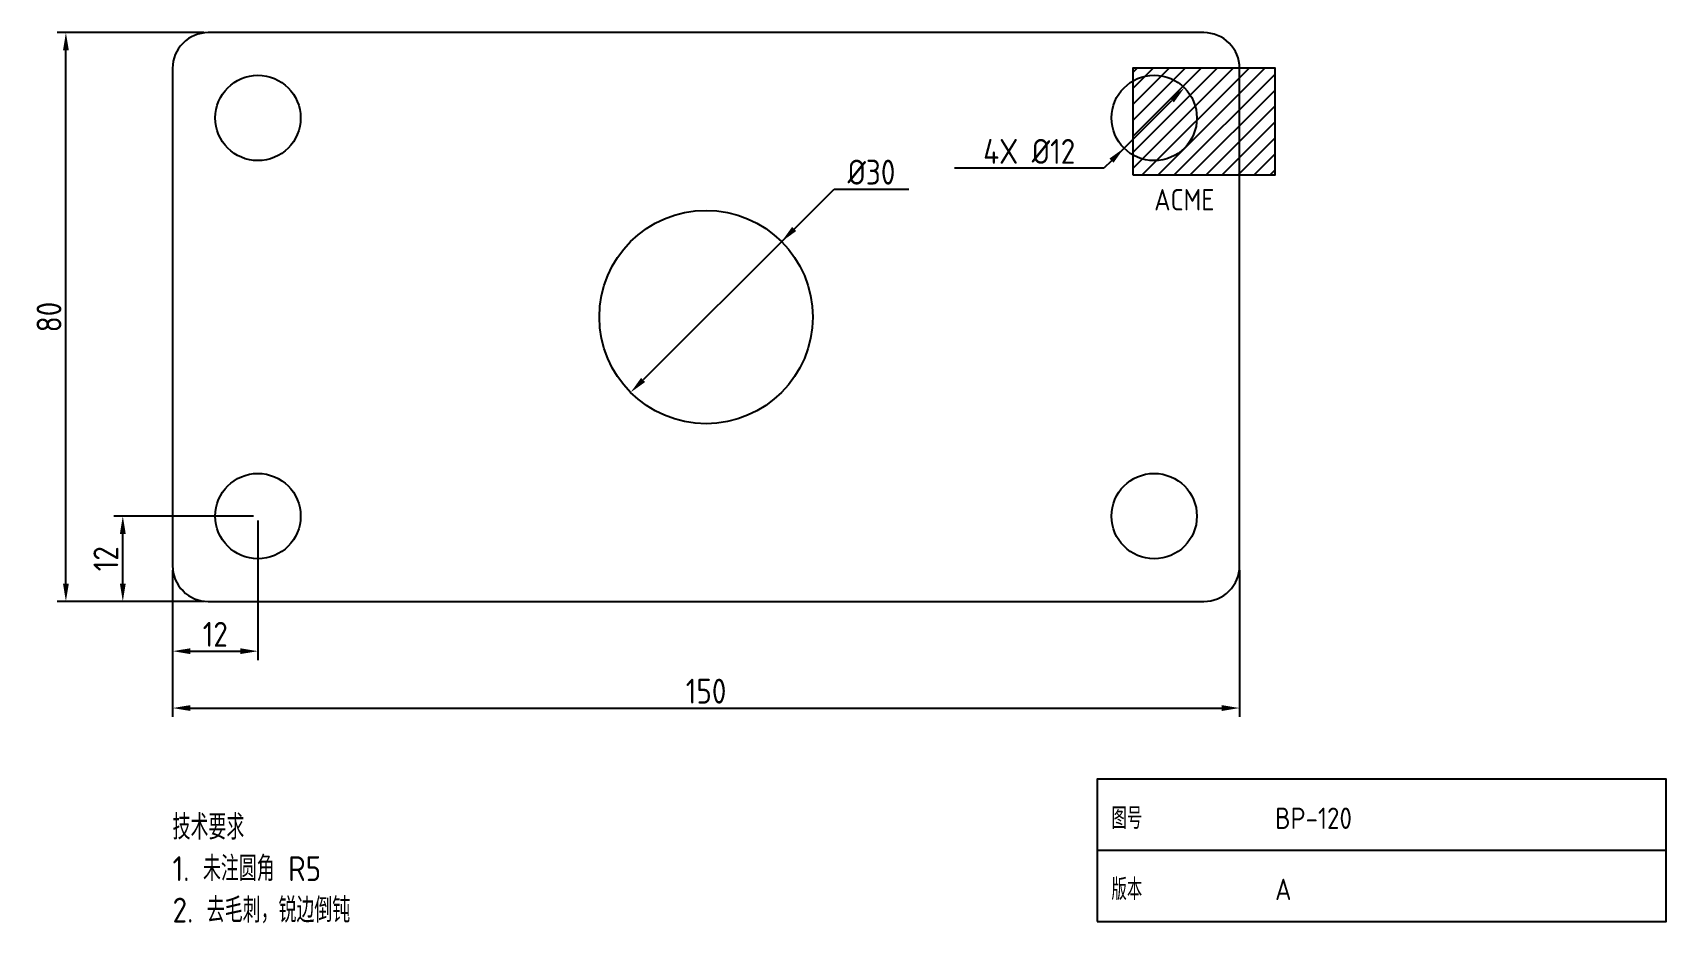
# Model space of a CAD drawing. Header units: millimetres. Extents: x -20 to 210, y -45 to 80.
import ezdxf

# ---------------------------------------------------------------- set-up
doc = ezdxf.new("R2010")
doc.units = ezdxf.units.MM
for name, color, linetype in [('DIM', 3, 'Continuous'), ('HOLES', 7, 'Continuous'), ('LOGO', 5, 'Continuous'), ('NOTES', 7, 'Continuous'), ('OUTLINE', 7, 'Continuous'), ('TITLE', 7, 'Continuous')]:
    doc.layers.add(name, color=color, linetype=linetype)
doc.styles.get("Standard").update_dxf_attribs({"font": 'gbenor.shx', "bigfont": 'gbcbig.shx'})
doc.dimstyles.new('EZDXF', dxfattribs={"dimtxt": 3.5, "dimasz": 2.5, "dimexe": 1.25, "dimexo": 0.625, "dimtad": 1, "dimdec": 0, "dimzin": 12, "dimdsep": 46, "dimtxsty": 'Standard', "dimcen": 2.5, "dimazin": 3, "dimtfac": 0.5, "dimtmove": 2, "dimatfit": 3})

# ---------------------------------------------------------------- blocks, each defined once
blk = doc.blocks.new('_CLOSEDFILLED')
at = {"color": 0, "linetype": 'BYBLOCK'}
blk.add_solid([(-1, 0.164), (0, 0), (-1, -0.164)], dxfattribs=at)
blk = doc.blocks.new('*D5')
for p, q in [((131.99, 61.99), (140.47, 70.47)), ((130.93, 60.93), (109.93, 60.93)), ((131.99, 61.99), (130.93, 60.93))]:
    blk.add_line(p, q)
at = {"layer": 'Defpoints'}
for p in [(138, 68), (133.76, 63.76)]:
    blk.add_point(p, dxfattribs=at)
at = {"layer": 'DIM', "xscale": 2.5, "yscale": 2.5, "rotation": 45}
for p in [(142.24, 72.24), (133.76, 63.76)]:
    blk.add_blockref('_CLOSEDFILLED', p, dxfattribs=at)
at = {"layer": 'DIM', "insert": (120.43, 63.3), "char_height": 3.5, "attachment_point": 5}
blk.add_mtext('4X %%c12', dxfattribs=at)
blk = doc.blocks.new('TB')
blk.add_line((0, 10), (80, 10))
blk.add_lwpolyline([(0, 0), (80, 0), (80, 20), (0, 20)], close=True)
for s, p in [('图号', (2, 13)), ('版本', (2, 3))]:
    blk.add_text(s, height=3).set_placement(p)
for tag, p in [('PART_NO', (25, 13)), ('REV', (25, 3))]:
    blk.add_attdef(tag, p, '', height=3)
blk = doc.blocks.new('*D6')
at = {"color": 0}
for p, q in [((87.37, 52.37), (93, 58)), ((93, 58), (103.5, 58)), ((87.37, 52.37), (66.16, 31.16))]:
    blk.add_line(p, q, dxfattribs=at)
at = {"layer": 'Defpoints'}
for p in [(85.61, 50.61), (75, 40)]:
    blk.add_point(p, dxfattribs=at)
at = {"layer": 'DIM', "color": 0, "xscale": 2.5, "yscale": 2.5, "rotation": 225}
for p in [(85.61, 50.61), (64.39, 29.39)]:
    blk.add_blockref('_CLOSEDFILLED', p, dxfattribs=at)
at = {"layer": 'DIM', "color": 0, "insert": (98.25, 60.38), "char_height": 3.5, "attachment_point": 5}
blk.add_mtext('%%c30', dxfattribs=at)

msp = doc.modelspace()

# ---------------------------------------------------------------- hatches: boundary and pattern name
at = {"layer": 'LOGO'}
h = msp.add_hatch(dxfattribs=at)
h.set_pattern_fill('ANSI31', scale=0.5)
h.paths.add_polyline_path([(135, 60), (155, 60), (155, 75), (135, 75)])

# ---------------------------------------------------------------- linework, layer by layer
at = {"layer": 'HOLES'}
for centre, radius in [((12, 68), 6), ((138, 68), 6), ((75, 40), 15), ((12, 12), 6), ((138, 12), 6)]:
    msp.add_circle(centre, radius, dxfattribs=at)
at = {"layer": 'LOGO'}
msp.add_lwpolyline([(135, 60), (155, 60), (155, 75), (135, 75)], close=True, dxfattribs=at)
at = {"layer": 'OUTLINE'}
msp.add_lwpolyline([(5, 0), (145, 0, 0.414214), (150, 5), (150, 75, 0.414214), (145, 80), (5, 80, 0.414214), (0, 75), (0, 5, 0.414214)], format="xyb", close=True, dxfattribs=at)

# ---------------------------------------------------------------- block references
at = {"layer": 'TITLE'}
msp.add_blockref('TB', (130, -45), dxfattribs=at).add_auto_attribs({'PART_NO': 'BP-120', 'REV': 'A'})

# ---------------------------------------------------------------- texts
at = {"layer": 'LOGO'}
msp.add_text('ACME', height=3, dxfattribs=at).set_placement((138, 55))
at = {"layer": 'NOTES', "insert": (0, -30), "char_height": 3.5, "attachment_point": 1}
msp.add_mtext('技术要求\\P1. 未注圆角 R5\\P2. 去毛刺，锐边倒钝', dxfattribs=at)

# ---------------------------------------------------------------- dimensions: what is measured, and where the dimension line sits
at = {"layer": 'DIM'}
for base, p2 in [((-15, 0), (5, 80)), ((-7, 0), (12, 12))]:
    msp.add_linear_dim(base=base, p1=(5, 0), p2=p2, angle=90, dimstyle='EZDXF', dxfattribs=at).render()
dim = msp.add_diameter_dim_2p(p1=(142.24, 72.24), p2=(133.76, 63.76), text='4X <>', dimstyle='EZDXF', override={"dimtoh": 1}, dxfattribs=at)
dim.commit()
dim.dimension.update_dxf_attribs({"geometry": '*D5', "text_midpoint": (130.93, 60.93)})
dim = msp.add_diameter_dim_2p(p1=(64.39, 29.39), p2=(85.61, 50.61), dimstyle='EZDXF', override={"dimtoh": 1, "dimtmove": 1}, dxfattribs=at)
dim.commit()
dim.dimension.update_dxf_attribs({"geometry": '*D6', "text_midpoint": (93, 58), "dimtype": 163})
for base, p2 in [((0, -7), (12, 12)), ((0, -15), (150, 5))]:
    msp.add_linear_dim(base=base, p1=(0, 5), p2=p2, dimstyle='EZDXF', dxfattribs=at).render()

doc.saveas('drawing.dxf')
